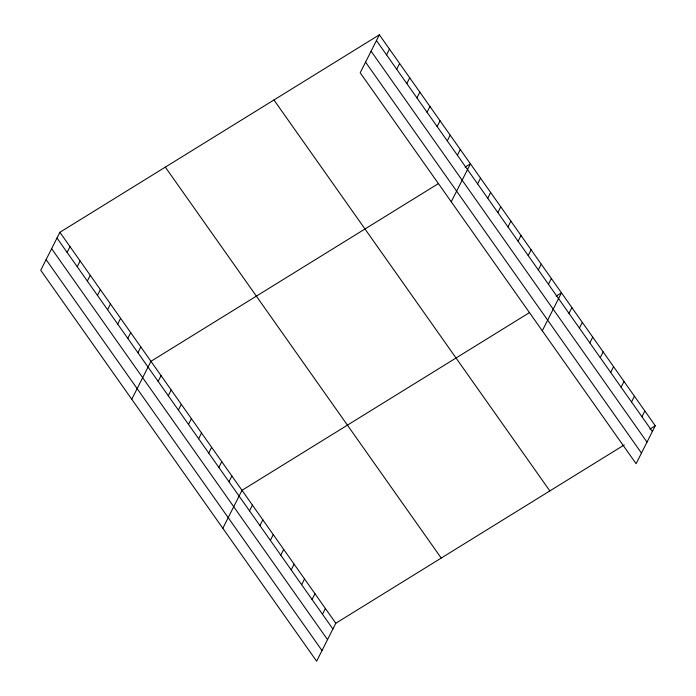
<?xml version="1.0" encoding="UTF-8"?>
<svg xmlns="http://www.w3.org/2000/svg" width="696" height="696" viewBox="0 0 696 696"><rect width="100%" height="100%" fill="white"/><g stroke="black" fill="none" stroke-linecap="round" stroke-linejoin="round"><path stroke-width="1.04" d="M379.372 34.8L360.189 72.758L636.101 463.701L655.275 425.743L379.372 34.8L59.899 232.299L40.725 270.257L316.628 661.2L335.811 623.242L624.268 444.909M67.112 252.387L70.018 246.636M77.221 266.725L80.136 260.965M87.339 281.062L90.245 275.303M97.457 295.391L100.363 289.64M107.576 309.729L110.481 303.969M117.694 324.058L120.599 318.307M127.812 338.395L130.718 332.636M137.921 352.733L140.836 346.973M131.77 399.269L150.945 361.311L438.524 183.526M158.157 381.399L161.063 375.64M168.275 395.737L171.181 389.978M178.394 410.066L181.299 404.315M188.512 424.403L191.417 418.644M386.576 54.888L389.482 49.138M198.621 438.741L201.536 432.982M396.694 69.226L399.6 63.467M208.739 453.07L211.645 447.319M406.812 83.563L409.718 77.804M218.857 467.407L221.763 461.648M416.93 97.892L419.836 92.142M228.975 481.745L231.881 475.986M427.04 112.23L429.954 106.471M222.824 528.281L241.999 490.323L529.578 312.539M437.158 126.568L440.063 120.808M249.516 510.847L252.422 505.087M447.276 140.897L450.182 135.146M259.939 525.611L262.844 519.86M457.394 155.234L460.3 149.475M270.361 540.383L273.267 534.624M451.243 201.77L470.418 163.812L465.102 167.101M280.784 555.156L283.69 549.396M477.63 183.901L480.536 178.141M291.206 569.92L294.112 564.16M487.739 198.238L490.654 192.479M301.629 584.692L304.535 578.933M497.858 212.567L500.763 206.816M312.052 599.456L314.957 593.705M507.976 226.905L510.881 221.145M322.474 614.229L325.38 608.469M518.094 241.242L521 235.483M528.212 255.571L531.118 249.82M538.33 269.909L541.236 264.149M548.439 284.246L551.354 278.487M542.288 330.783L561.463 292.825L556.148 296.105M568.98 313.348L571.894 307.589M579.403 328.12L582.317 322.361M589.825 342.884L592.74 337.125M600.257 357.657L603.162 351.898M610.679 372.421L613.585 366.67M621.102 387.194L624.008 381.434M631.524 401.957L634.43 396.207M641.947 416.73L644.853 410.971M649.96 429.032L655.275 425.743M376.458 40.559L652.37 431.503M371.09 51.182L647.002 442.125M365.565 62.135L641.468 453.079M273.946 99.972L549.849 490.915M165.326 167.127L441.229 558.07M59.899 232.299L335.811 623.242M56.994 238.058L332.897 628.993M51.626 248.681L327.529 639.624M46.093 259.634L322.004 650.569"/></g></svg>
